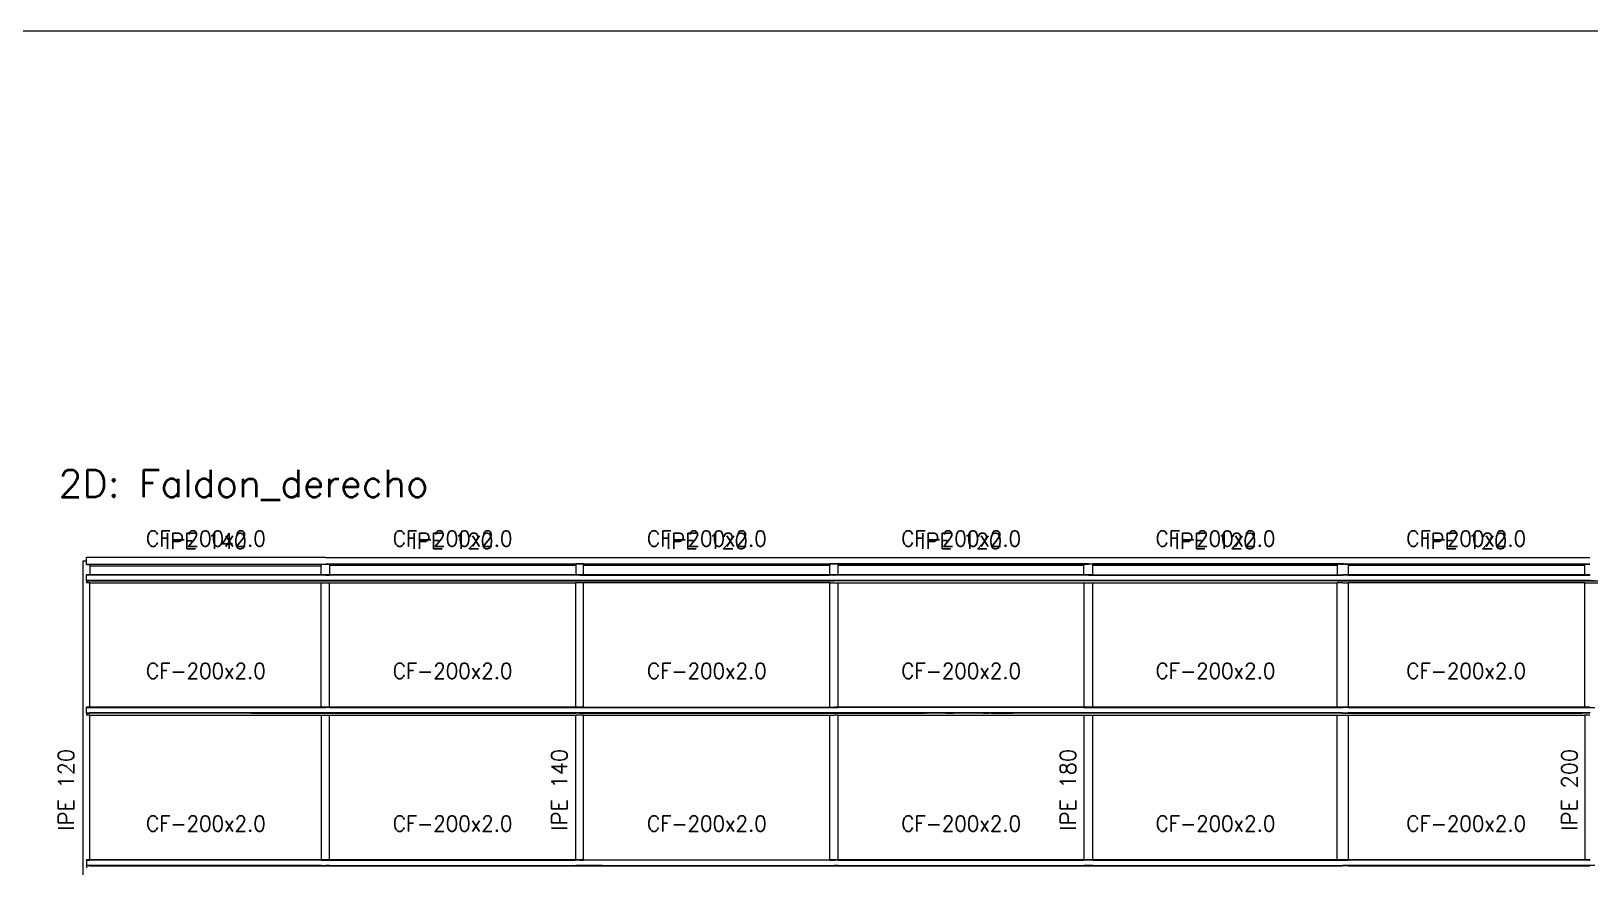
# Model space of a CAD drawing. Header units: millimetres. Extents: x 0 to 149, y -64 to 103.
# Drawn here: x 11.24 to 26.56, y 94.52 to 102.73 of the extents above; entities that cross this region are included whole.
import ezdxf
from ezdxf.enums import TextEntityAlignment as Align

# ---------------------------------------------------------------- set-up
doc = ezdxf.new("R2010")
doc.units = ezdxf.units.MM
for name, color, linetype, lineweight in [('BARRAS_DE_ACERO', 7, 'Continuous', 9), ('RECUAD_LIMITES', 2, 'Continuous', 0), ('REFERENCIA_DE_LAS_BARRAS', 2, 'Continuous', 9), ('TITULOS', 9, 'Continuous', 0)]:
    doc.layers.add(name, color=color, linetype=linetype, lineweight=lineweight)
doc.styles.add('CYPETXT', font='romans__.ttf', dxfattribs={"height": 0.2})

msp = doc.modelspace()

# ---------------------------------------------------------------- linework, layer by layer
at = {"layer": 'BARRAS_DE_ACERO'}
for p, q in [((11.748, 92.554), (11.748, 97.529)), ((11.782, 97.493), (11.78, 97.493)), ((11.812, 97.493), (11.78, 97.493)), ((11.782, 97.493), (11.812, 97.493)), ((14.09, 97.493), (11.812, 97.493)), ((11.812, 97.493), (11.812, 97.492)), ((11.812, 97.492), (11.812, 97.48)), ((11.812, 97.479), (11.812, 97.48)), ((11.812, 97.48), (14.089, 97.48)), ((11.812, 97.479), (14.089, 97.479)), ((11.812, 97.479), (11.812, 97.392)), ((14.089, 97.493), (14.089, 97.492)), ((14.089, 97.493), (14.092, 97.493)), ((14.089, 97.479), (14.089, 97.48)), ((14.09, 97.493), (14.091, 97.493)), ((14.09, 97.493), (14.09, 97.493)), ((14.09, 97.493), (14.09, 97.493)), ((14.092, 97.493), (14.091, 97.493)), ((14.091, 97.493), (14.091, 97.493)), ((14.091, 97.493), (14.091, 97.493)), ((14.092, 97.493), (14.092, 97.493)), ((14.092, 97.493), (14.092, 97.493)), ((14.092, 97.493), (14.092, 97.493)), ((14.092, 97.493), (14.092, 97.493)), ((14.093, 97.493), (14.092, 97.493)), ((14.092, 97.493), (14.092, 97.493)), ((14.092, 97.493), (14.092, 97.493)), ((14.092, 97.493), (14.092, 97.493)), ((14.092, 97.493), (14.092, 97.493)), ((14.092, 97.493), (14.092, 97.493)), ((14.092, 97.493), (14.092, 97.493)), ((14.13, 97.493), (14.093, 97.493)), ((14.093, 97.493), (14.094, 97.493)), ((14.093, 97.493), (14.093, 97.493)), ((14.093, 97.493), (14.093, 97.493)), ((14.093, 97.493), (14.093, 97.493)), ((14.093, 97.493), (14.093, 97.493)), ((14.093, 97.493), (14.093, 97.493)), ((14.093, 97.493), (14.093, 97.493)), ((14.093, 97.493), (14.093, 97.493)), ((14.093, 97.493), (14.093, 97.493)), ((14.093, 97.493), (14.093, 97.493)), ((14.093, 97.493), (14.093, 97.493)), ((14.093, 97.493), (14.093, 97.493)), ((14.093, 97.493), (14.093, 97.493)), ((14.094, 97.493), (14.094, 97.493)), ((14.094, 97.493), (14.094, 97.493)), ((14.127, 97.493), (14.094, 97.493)), ((14.13, 97.493), (14.127, 97.493)), ((14.13, 97.561), (26.56, 97.561)), ((14.13, 97.498), (14.133, 97.498)), ((14.13, 97.498), (14.13, 97.497)), ((14.13, 97.493), (14.13, 97.497)), ((14.13, 97.497), (14.171, 97.497)), ((14.13, 97.493), (14.13, 97.493)), ((14.133, 97.498), (14.347, 97.498)), ((14.171, 97.497), (14.171, 97.497)), ((14.171, 97.485), (14.171, 97.392)), ((14.347, 97.498), (16.593, 97.498)), ((16.632, 97.498), (16.593, 97.498)), ((16.593, 97.497), (16.593, 97.497)), ((16.593, 97.485), (16.593, 97.392)), ((16.666, 97.498), (16.632, 97.498)), ((16.666, 97.498), (19.089, 97.498)), ((16.666, 97.486), (16.666, 97.497)), ((19.089, 97.497), (16.666, 97.497)), ((19.089, 97.486), (16.666, 97.486)), ((16.666, 97.485), (19.089, 97.485)), ((21.633, 97.498), (19.089, 97.498)), ((19.171, 97.497), (19.089, 97.497)), ((19.089, 97.497), (19.089, 97.497)), ((19.171, 97.497), (19.171, 97.497)), ((19.171, 97.485), (21.584, 97.485)), ((19.171, 97.392), (19.171, 97.485)), ((21.584, 97.497), (21.633, 97.497)), ((21.584, 97.392), (21.584, 97.485)), ((21.633, 97.498), (21.675, 97.498)), ((21.633, 97.498), (21.633, 97.498)), ((21.675, 97.497), (21.633, 97.497)), ((24.133, 97.498), (21.675, 97.498)), ((21.675, 97.497), (24.075, 97.497)), ((21.675, 97.486), (21.675, 97.497)), ((21.675, 97.497), (21.675, 97.497)), ((21.675, 97.485), (21.675, 97.486)), ((21.675, 97.486), (24.075, 97.486)), ((24.075, 97.485), (21.675, 97.485)), ((21.675, 97.392), (21.675, 97.485)), ((24.075, 97.497), (24.075, 97.486)), ((24.075, 97.497), (24.088, 97.497)), ((24.075, 97.497), (24.075, 97.497)), ((24.075, 97.486), (24.075, 97.485)), ((24.075, 97.485), (24.075, 97.392)), ((24.101, 97.497), (24.088, 97.497)), ((24.101, 97.497), (24.135, 97.497)), ((24.136, 97.498), (24.133, 97.498)), ((24.14, 97.497), (24.135, 97.497)), ((24.136, 97.498), (24.136, 97.498)), ((24.136, 97.498), (24.136, 97.498)), ((24.136, 97.498), (24.136, 97.498)), ((24.14, 97.497), (24.143, 97.497)), ((24.14, 97.497), (24.14, 97.497)), ((24.141, 97.498), (24.141, 97.498)), ((24.142, 97.498), (24.142, 97.498)), ((24.142, 97.498), (24.142, 97.498)), ((24.142, 97.498), (24.143, 97.498)), ((24.142, 97.498), (24.142, 97.498)), ((24.143, 97.498), (24.143, 97.498)), ((24.143, 97.498), (24.145, 97.498)), ((24.143, 97.498), (24.143, 97.498)), ((24.143, 97.498), (24.143, 97.498)), ((24.143, 97.498), (24.143, 97.498)), ((24.143, 97.498), (24.143, 97.498)), ((24.143, 97.498), (24.143, 97.498)), ((24.143, 97.498), (24.143, 97.498)), ((24.147, 97.497), (24.143, 97.497)), ((24.146, 97.498), (24.145, 97.498)), ((24.146, 97.498), (24.147, 97.498)), ((24.147, 97.498), (24.147, 97.498)), ((24.147, 97.498), (24.147, 97.498)), ((24.149, 97.497), (24.147, 97.497)), ((24.148, 97.498), (24.149, 97.498)), ((24.148, 97.498), (24.148, 97.498)), ((24.148, 97.498), (24.148, 97.498)), ((24.148, 97.498), (24.148, 97.498)), ((24.148, 97.498), (24.148, 97.498)), ((24.148, 97.498), (24.148, 97.498)), ((24.148, 97.498), (24.148, 97.498)), ((24.149, 97.498), (24.149, 97.498)), ((24.149, 97.498), (24.149, 97.498)), ((24.149, 97.498), (24.149, 97.498)), ((24.149, 97.498), (24.149, 97.498)), ((24.149, 97.498), (24.149, 97.498)), ((24.149, 97.498), (24.149, 97.498)), ((24.149, 97.498), (24.149, 97.498)), ((24.149, 97.498), (24.149, 97.498)), ((24.149, 97.498), (24.149, 97.498)), ((24.149, 97.498), (24.149, 97.498)), ((24.149, 97.498), (24.151, 97.498)), ((24.149, 97.498), (24.149, 97.498)), ((24.152, 97.497), (24.149, 97.497)), ((24.151, 97.498), (24.151, 97.498)), ((24.151, 97.498), (24.151, 97.498)), ((24.151, 97.498), (24.151, 97.498)), ((24.151, 97.498), (24.151, 97.498)), ((24.151, 97.498), (24.151, 97.498)), ((24.151, 97.498), (24.151, 97.498)), ((24.151, 97.498), (24.151, 97.498)), ((24.151, 97.498), (24.151, 97.498)), ((24.151, 97.498), (24.151, 97.498)), ((24.151, 97.498), (24.151, 97.498)), ((24.151, 97.498), (24.151, 97.498)), ((24.151, 97.498), (24.151, 97.498)), ((24.151, 97.498), (24.151, 97.498)), ((24.151, 97.498), (24.151, 97.498)), ((24.151, 97.498), (24.151, 97.498)), ((24.152, 97.498), (24.152, 97.498)), ((24.152, 97.498), (24.152, 97.498)), ((24.152, 97.498), (24.153, 97.498)), ((24.152, 97.498), (24.152, 97.498)), ((24.152, 97.498), (24.152, 97.498)), ((24.152, 97.498), (24.152, 97.498)), ((24.152, 97.498), (24.152, 97.498)), ((24.152, 97.497), (24.155, 97.497)), ((24.153, 97.498), (24.153, 97.498)), ((24.153, 97.498), (24.153, 97.498)), ((24.153, 97.498), (24.153, 97.498)), ((24.153, 97.498), (24.153, 97.498)), ((24.154, 97.498), (24.154, 97.498)), ((24.154, 97.498), (24.154, 97.498)), ((24.154, 97.498), (24.154, 97.498)), ((24.154, 97.498), (24.155, 97.498)), ((24.154, 97.498), (24.154, 97.498)), ((24.154, 97.498), (24.154, 97.498)), ((24.154, 97.498), (24.154, 97.498)), ((24.154, 97.498), (24.154, 97.498)), ((24.154, 97.498), (24.154, 97.498)), ((24.154, 97.498), (24.154, 97.498)), ((24.154, 97.498), (24.154, 97.498)), ((24.154, 97.498), (24.154, 97.498)), ((24.154, 97.498), (24.154, 97.498)), ((24.154, 97.498), (24.154, 97.498)), ((24.154, 97.498), (24.154, 97.498)), ((24.154, 97.498), (24.154, 97.498)), ((24.154, 97.498), (24.154, 97.498)), ((24.155, 97.498), (24.156, 97.498)), ((24.155, 97.498), (24.155, 97.498)), ((24.155, 97.498), (24.155, 97.498)), ((24.156, 97.498), (26.56, 97.498)), ((24.185, 97.497), (24.185, 97.486)), ((24.185, 97.486), (24.185, 97.485)), ((26.51, 97.486), (24.185, 97.486)), ((24.185, 97.485), (24.185, 97.392)), ((26.51, 97.497), (26.56, 97.497)), ((26.51, 97.486), (26.51, 97.497)), ((26.51, 97.392), (26.51, 97.485)), ((11.78, 97.392), (11.782, 97.392)), ((11.78, 97.392), (11.78, 97.392)), ((11.78, 97.391), (11.78, 97.392)), ((11.78, 97.392), (11.806, 97.392)), ((11.78, 97.39), (11.78, 97.391)), ((11.78, 97.391), (14.133, 97.391)), ((14.089, 97.39), (11.78, 97.39)), ((11.78, 97.388), (11.78, 97.39)), ((11.78, 97.337), (11.78, 97.388)), ((14.089, 97.388), (11.78, 97.388)), ((11.78, 97.337), (11.782, 97.337)), ((11.78, 97.336), (11.78, 97.337)), ((11.78, 97.334), (11.78, 97.336)), ((11.782, 97.336), (11.78, 97.336)), ((11.782, 97.334), (11.78, 97.334)), ((11.78, 97.333), (11.78, 97.334)), ((11.78, 97.333), (11.78, 97.333)), ((14.133, 97.333), (11.78, 97.333)), ((11.78, 97.333), (11.78, 97.313)), ((11.78, 97.313), (11.782, 97.313)), ((11.812, 97.392), (11.782, 97.392)), ((11.812, 97.337), (11.782, 97.337)), ((11.812, 97.336), (11.782, 97.336)), ((11.782, 97.334), (11.812, 97.334)), ((11.812, 97.313), (11.782, 97.313)), ((11.806, 97.392), (14.127, 97.392)), ((14.133, 97.337), (11.812, 97.337)), ((11.812, 97.336), (14.133, 97.336)), ((11.812, 97.334), (14.133, 97.334)), ((11.812, 97.313), (14.089, 97.313)), ((11.812, 96.092), (11.812, 97.313)), ((14.089, 97.392), (14.171, 97.392)), ((14.127, 97.39), (14.089, 97.39)), ((14.133, 97.388), (14.089, 97.388)), ((14.089, 97.313), (14.133, 97.313)), ((16.632, 97.392), (14.127, 97.392)), ((16.632, 97.39), (14.127, 97.39)), ((16.632, 97.391), (14.133, 97.391)), ((14.133, 97.388), (14.171, 97.388)), ((14.171, 97.337), (14.133, 97.337)), ((14.133, 97.336), (14.171, 97.336)), ((14.133, 97.334), (14.171, 97.334)), ((14.133, 97.333), (14.17, 97.333)), ((14.133, 97.333), (14.17, 97.333)), ((14.133, 97.313), (14.171, 97.313)), ((14.17, 97.333), (14.171, 97.333)), ((14.17, 97.333), (14.171, 97.333)), ((14.171, 97.392), (16.593, 97.392)), ((16.632, 97.388), (14.171, 97.388)), ((14.171, 97.337), (15.1, 97.337)), ((16.593, 97.336), (14.171, 97.336)), ((14.171, 97.334), (16.593, 97.334)), ((16.645, 97.333), (14.171, 97.333)), ((14.171, 97.333), (16.666, 97.333)), ((16.632, 97.337), (15.1, 97.337)), ((16.632, 97.392), (16.593, 97.392)), ((16.593, 97.336), (16.632, 97.336)), ((16.593, 97.334), (16.666, 97.334)), ((16.632, 97.313), (16.593, 97.313)), ((16.593, 96.092), (16.593, 97.313)), ((16.666, 97.392), (16.632, 97.392)), ((16.666, 97.392), (16.632, 97.392)), ((16.666, 97.391), (16.632, 97.391)), ((16.632, 97.39), (16.666, 97.39)), ((16.632, 97.388), (16.666, 97.388)), ((16.632, 97.337), (16.666, 97.337)), ((16.666, 97.336), (16.632, 97.336)), ((16.645, 97.333), (16.666, 97.333)), ((19.091, 97.392), (16.666, 97.392)), ((16.666, 97.391), (19.089, 97.391)), ((19.089, 97.39), (16.666, 97.39)), ((16.666, 97.388), (19.089, 97.388)), ((19.171, 97.336), (16.666, 97.336)), ((16.666, 97.334), (19.089, 97.334)), ((19.101, 97.333), (16.666, 97.333)), ((16.666, 97.333), (19.089, 97.333)), ((19.089, 97.313), (16.666, 97.313)), ((19.133, 97.392), (19.089, 97.392)), ((19.089, 97.391), (19.133, 97.391)), ((19.089, 97.391), (19.089, 97.391)), ((19.133, 97.39), (19.089, 97.39)), ((19.128, 97.388), (19.089, 97.388)), ((19.089, 97.337), (19.133, 97.337)), ((19.089, 97.334), (24.075, 97.334)), ((19.089, 97.333), (19.127, 97.333)), ((19.089, 97.313), (19.133, 97.313)), ((19.133, 97.392), (19.091, 97.392)), ((19.101, 97.333), (19.127, 97.333)), ((19.127, 97.333), (19.128, 97.333)), ((19.127, 97.333), (19.128, 97.333)), ((19.128, 97.388), (19.133, 97.388)), ((21.584, 97.333), (19.128, 97.333)), ((24.075, 97.333), (19.128, 97.333)), ((19.171, 97.392), (19.133, 97.392)), ((19.133, 97.392), (19.171, 97.392)), ((19.133, 97.391), (19.17, 97.391)), ((19.133, 97.39), (19.171, 97.39)), ((21.633, 97.388), (19.133, 97.388)), ((19.133, 97.337), (19.171, 97.337)), ((19.133, 97.313), (19.171, 97.313)), ((21.584, 97.392), (19.171, 97.392)), ((19.171, 97.392), (21.584, 97.392)), ((19.171, 97.391), (21.633, 97.391)), ((21.633, 97.39), (19.171, 97.39)), ((24.075, 97.337), (19.171, 97.337)), ((19.171, 97.336), (24.075, 97.336)), ((19.171, 97.313), (21.584, 97.313)), ((19.171, 96.092), (19.171, 97.313)), ((21.584, 97.392), (21.633, 97.392)), ((21.633, 97.392), (21.584, 97.392)), ((24.076, 97.333), (21.584, 97.333)), ((21.584, 97.313), (21.584, 96.092)), ((21.633, 97.392), (21.675, 97.392)), ((21.675, 97.392), (21.633, 97.392)), ((21.675, 97.391), (21.633, 97.391)), ((21.633, 97.39), (21.675, 97.39)), ((21.633, 97.313), (21.675, 97.313)), ((21.675, 97.392), (24.133, 97.392)), ((21.675, 97.391), (24.133, 97.391)), ((21.675, 97.39), (24.133, 97.39)), ((21.675, 97.313), (24.075, 97.313)), ((21.675, 96.092), (21.675, 97.313)), ((24.075, 97.337), (24.133, 97.337)), ((24.075, 97.336), (24.185, 97.336)), ((26.563, 97.334), (24.075, 97.334)), ((24.075, 97.333), (30.814, 97.333)), ((24.127, 97.313), (24.075, 97.313)), ((24.075, 96.092), (24.075, 97.313)), ((24.134, 97.333), (24.076, 97.333)), ((24.133, 97.313), (24.127, 97.313)), ((24.133, 97.392), (24.185, 97.392)), ((24.185, 97.392), (24.133, 97.392)), ((24.185, 97.391), (24.133, 97.391)), ((24.185, 97.39), (24.133, 97.39)), ((24.185, 97.388), (24.133, 97.388)), ((24.185, 97.337), (24.133, 97.337)), ((24.133, 97.313), (24.185, 97.313)), ((24.185, 97.333), (24.134, 97.333)), ((24.185, 97.392), (26.51, 97.392)), ((26.51, 97.391), (24.185, 97.391)), ((26.51, 97.39), (24.185, 97.39)), ((24.185, 97.388), (26.51, 97.388)), ((24.185, 97.337), (26.563, 97.337)), ((26.563, 97.336), (24.185, 97.336)), ((26.61, 97.333), (24.185, 97.333)), ((26.51, 97.392), (26.527, 97.392)), ((26.51, 97.391), (26.563, 97.391)), ((26.51, 97.39), (26.557, 97.39)), ((26.51, 97.388), (26.557, 97.388)), ((26.51, 96.092), (26.51, 97.313)), ((26.547, 97.392), (26.527, 97.392)), ((26.539, 97.392), (26.542, 97.392)), ((26.542, 97.392), (26.559, 97.392)), ((26.563, 97.392), (26.547, 97.392)), ((26.557, 97.39), (26.563, 97.39)), ((26.563, 97.388), (26.557, 97.388)), ((26.563, 97.392), (26.559, 97.392)), ((11.78, 96.092), (11.782, 96.092)), ((11.78, 96.092), (11.78, 96.092)), ((11.78, 96.092), (11.782, 96.092)), ((11.78, 96.091), (11.78, 96.092)), ((11.78, 96.09), (11.78, 96.091)), ((11.782, 96.091), (11.78, 96.091)), ((11.782, 96.09), (11.78, 96.09)), ((11.78, 96.088), (11.78, 96.09)), ((11.78, 96.037), (11.78, 96.088)), ((11.782, 96.088), (11.78, 96.088)), ((11.812, 96.092), (11.782, 96.092)), ((11.812, 96.092), (11.782, 96.092)), ((11.782, 96.091), (11.812, 96.091)), ((11.782, 96.09), (11.812, 96.09)), ((11.782, 96.088), (11.812, 96.088)), ((11.812, 96.092), (11.812, 96.092)), ((11.812, 96.092), (14.089, 96.092)), ((14.089, 96.091), (11.812, 96.091)), ((14.089, 96.09), (11.812, 96.09)), ((11.812, 96.088), (14.089, 96.088)), ((14.133, 96.092), (14.089, 96.092)), ((14.089, 96.091), (14.127, 96.091)), ((14.089, 96.09), (14.127, 96.09)), ((14.089, 96.088), (14.133, 96.088)), ((14.127, 96.091), (14.133, 96.091)), ((14.133, 96.09), (14.127, 96.09)), ((14.171, 96.092), (14.133, 96.092)), ((14.171, 96.091), (14.133, 96.091)), ((14.133, 96.09), (14.171, 96.09)), ((14.171, 96.088), (14.133, 96.088)), ((14.171, 96.092), (16.593, 96.092)), ((16.622, 96.091), (14.171, 96.091)), ((16.605, 96.09), (14.171, 96.09)), ((14.171, 96.088), (16.632, 96.088)), ((16.593, 96.092), (16.632, 96.092)), ((16.622, 96.091), (19.089, 96.091)), ((16.666, 96.092), (16.632, 96.092)), ((16.632, 96.092), (19.089, 96.092)), ((16.632, 96.09), (19.089, 96.09)), ((16.632, 96.088), (16.666, 96.088)), ((16.666, 96.088), (19.089, 96.088)), ((19.089, 96.092), (19.133, 96.092)), ((19.089, 96.092), (19.133, 96.092)), ((19.089, 96.091), (19.133, 96.091)), ((19.089, 96.09), (19.128, 96.09)), ((19.089, 96.088), (19.133, 96.088)), ((19.128, 96.09), (19.133, 96.09)), ((19.171, 96.092), (19.133, 96.092)), ((19.133, 96.091), (19.171, 96.091)), ((19.171, 96.09), (19.133, 96.09)), ((19.133, 96.088), (19.171, 96.088)), ((19.171, 96.092), (21.584, 96.092)), ((21.633, 96.091), (19.171, 96.091)), ((21.633, 96.09), (19.171, 96.09)), ((21.584, 96.088), (19.171, 96.088)), ((21.634, 96.092), (21.584, 96.092)), ((21.584, 96.092), (24.075, 96.092)), ((21.584, 96.088), (24.075, 96.088)), ((21.675, 96.091), (21.633, 96.091)), ((21.675, 96.09), (21.633, 96.09)), ((21.634, 96.092), (21.675, 96.092)), ((24.075, 96.092), (21.675, 96.092)), ((21.675, 96.091), (24.176, 96.091)), ((21.675, 96.09), (24.075, 96.09)), ((24.075, 96.092), (24.133, 96.092)), ((24.075, 96.092), (24.176, 96.092)), ((24.127, 96.09), (24.075, 96.09)), ((24.075, 96.088), (24.127, 96.088)), ((24.127, 96.09), (24.185, 96.09)), ((24.127, 96.088), (24.127, 96.088)), ((24.133, 96.088), (24.127, 96.088)), ((24.176, 96.092), (24.133, 96.092)), ((24.185, 96.088), (24.133, 96.088)), ((24.176, 96.092), (24.176, 96.092)), ((26.51, 96.092), (24.176, 96.092)), ((24.185, 96.092), (24.176, 96.092)), ((26.51, 96.091), (24.176, 96.091)), ((26.51, 96.092), (24.185, 96.092)), ((26.56, 96.09), (24.185, 96.09)), ((26.557, 96.092), (26.51, 96.092)), ((26.51, 96.092), (26.555, 96.092)), ((26.51, 96.091), (26.56, 96.091)), ((26.56, 96.092), (26.555, 96.092)), ((26.56, 96.092), (26.557, 96.092)), ((11.782, 96.037), (11.78, 96.037)), ((11.78, 96.036), (11.78, 96.037)), ((11.78, 96.034), (11.78, 96.036)), ((11.782, 96.036), (11.78, 96.036)), ((11.78, 96.033), (11.78, 96.034)), ((11.782, 96.034), (11.78, 96.034)), ((11.78, 96.033), (11.78, 96.033)), ((11.782, 96.033), (11.78, 96.033)), ((11.782, 96.037), (11.812, 96.037)), ((11.782, 96.036), (11.812, 96.036)), ((11.782, 96.034), (11.812, 96.034)), ((11.782, 96.033), (11.812, 96.033)), ((11.782, 96.033), (11.812, 96.033)), ((14.171, 96.037), (11.812, 96.037)), ((14.089, 96.036), (11.812, 96.036)), ((11.812, 96.034), (14.124, 96.034)), ((13.395, 96.033), (11.812, 96.033)), ((16.632, 96.033), (11.812, 96.033)), ((11.812, 96.013), (14.089, 96.013)), ((13.395, 96.033), (14.171, 96.033)), ((14.089, 96.013), (14.089, 94.592)), ((14.133, 96.034), (14.124, 96.034)), ((14.171, 96.034), (14.133, 96.034)), ((14.171, 96.037), (15.1, 96.037)), ((16.593, 96.034), (14.171, 96.034)), ((14.171, 96.033), (16.593, 96.033)), ((14.171, 94.592), (14.171, 96.013)), ((16.666, 96.037), (15.1, 96.037)), ((16.632, 96.034), (16.593, 96.034)), ((16.628, 96.033), (16.593, 96.033)), ((16.632, 96.013), (16.593, 96.013)), ((16.593, 94.592), (16.593, 96.013)), ((19.133, 96.034), (16.632, 96.034)), ((16.632, 96.033), (16.666, 96.033)), ((16.65, 96.036), (19.089, 96.036)), ((16.666, 96.037), (17.6, 96.037)), ((19.171, 96.033), (16.666, 96.033)), ((16.666, 96.033), (20.012, 96.033)), ((16.666, 96.013), (19.089, 96.013)), ((17.6, 96.037), (19.171, 96.037)), ((19.089, 96.036), (19.133, 96.036)), ((19.089, 96.013), (19.133, 96.013)), ((21.584, 96.036), (19.133, 96.036)), ((19.171, 96.034), (19.133, 96.034)), ((19.171, 96.037), (21.584, 96.037)), ((19.171, 96.034), (21.584, 96.034)), ((19.899, 96.033), (19.171, 96.033)), ((19.171, 96.013), (21.584, 96.013)), ((20.218, 96.033), (19.899, 96.033)), ((20.012, 96.033), (20.014, 96.033)), ((20.014, 96.033), (20.016, 96.033)), ((20.028, 96.033), (20.031, 96.033)), ((20.033, 96.033), (20.031, 96.033)), ((20.033, 96.033), (20.036, 96.033)), ((20.036, 96.033), (20.038, 96.033)), ((20.043, 96.033), (20.038, 96.033)), ((20.23, 96.033), (20.231, 96.033)), ((20.24, 96.033), (20.243, 96.033)), ((20.243, 96.033), (20.246, 96.033)), ((20.246, 96.033), (20.249, 96.033)), ((20.252, 96.033), (20.249, 96.033)), ((20.261, 96.033), (20.264, 96.033)), ((20.264, 96.033), (20.267, 96.033)), ((20.271, 96.033), (20.267, 96.033)), ((20.273, 96.033), (20.271, 96.033)), ((20.273, 96.033), (20.276, 96.033)), ((20.293, 96.033), (20.292, 96.033)), ((20.293, 96.033), (20.296, 96.033)), ((20.298, 96.033), (20.296, 96.033)), ((20.599, 96.033), (20.621, 96.033)), ((20.751, 96.033), (20.749, 96.033)), ((26.479, 96.033), (20.891, 96.033)), ((21.584, 96.037), (21.627, 96.037)), ((21.584, 96.036), (21.633, 96.036)), ((21.584, 96.013), (21.584, 94.592)), ((21.584, 96.013), (21.633, 96.013)), ((21.633, 96.037), (21.627, 96.037)), ((21.675, 96.037), (21.633, 96.037)), ((21.675, 96.036), (21.633, 96.036)), ((21.633, 96.013), (21.675, 96.013)), ((24.075, 96.037), (21.675, 96.037)), ((21.675, 96.036), (24.075, 96.036)), ((21.675, 96.034), (24.075, 96.034)), ((24.133, 96.033), (21.675, 96.033)), ((24.075, 96.037), (24.127, 96.037)), ((24.127, 96.036), (24.075, 96.036)), ((24.075, 96.034), (24.126, 96.034)), ((24.127, 96.034), (24.126, 96.034)), ((24.127, 96.037), (24.133, 96.037)), ((24.127, 96.036), (24.185, 96.036)), ((24.127, 96.034), (24.185, 96.034)), ((24.133, 96.037), (24.185, 96.037)), ((24.133, 96.033), (26.479, 96.033)), ((24.185, 96.036), (26.56, 96.036)), ((24.185, 96.034), (26.56, 96.034)), ((24.185, 96.013), (24.185, 94.592)), ((26.56, 96.033), (26.479, 96.033)), ((26.479, 96.033), (26.48, 96.033)), ((26.56, 96.033), (26.48, 96.033)), ((26.51, 96.013), (26.51, 94.592)), ((26.557, 96.013), (26.51, 96.013)), ((26.56, 96.013), (26.557, 96.013)), ((11.78, 94.591), (11.78, 94.592)), ((11.78, 94.592), (11.782, 94.592)), ((11.78, 94.591), (11.782, 94.591)), ((11.78, 94.59), (11.78, 94.591)), ((11.78, 94.588), (11.78, 94.59)), ((11.782, 94.59), (11.78, 94.59)), ((11.782, 94.588), (11.78, 94.588)), ((11.812, 94.592), (11.782, 94.592)), ((11.812, 94.591), (11.782, 94.591)), ((11.812, 94.59), (11.782, 94.59)), ((11.782, 94.588), (11.812, 94.588)), ((11.812, 94.592), (14.089, 94.592)), ((14.089, 94.592), (11.812, 94.592)), ((11.812, 94.591), (14.089, 94.591)), ((11.812, 94.59), (14.089, 94.59)), ((14.089, 94.588), (11.812, 94.588)), ((14.133, 94.592), (14.089, 94.592)), ((14.089, 94.592), (14.164, 94.592)), ((14.133, 94.591), (14.089, 94.591)), ((14.089, 94.59), (14.127, 94.59)), ((14.089, 94.588), (14.133, 94.588)), ((14.133, 94.59), (14.127, 94.59)), ((14.133, 94.592), (14.171, 94.592)), ((16.593, 94.59), (14.133, 94.59)), ((14.133, 94.588), (14.171, 94.588)), ((14.164, 94.592), (16.632, 94.592)), ((14.171, 94.592), (16.593, 94.592)), ((14.171, 94.588), (16.593, 94.588)), ((16.632, 94.592), (16.593, 94.592)), ((16.632, 94.59), (16.593, 94.59)), ((16.632, 94.588), (16.593, 94.588)), ((16.666, 94.592), (16.632, 94.592)), ((16.666, 94.59), (16.632, 94.59)), ((16.632, 94.588), (16.666, 94.588)), ((16.666, 94.591), (19.089, 94.591)), ((16.666, 94.59), (19.089, 94.59)), ((19.089, 94.588), (16.666, 94.588)), ((19.089, 94.592), (19.133, 94.592)), ((19.164, 94.592), (19.089, 94.592)), ((19.089, 94.591), (19.133, 94.591)), ((19.089, 94.59), (19.128, 94.59)), ((19.089, 94.588), (19.133, 94.588)), ((19.128, 94.59), (19.133, 94.59)), ((19.171, 94.592), (19.133, 94.592)), ((21.584, 94.591), (19.133, 94.591)), ((19.133, 94.59), (21.584, 94.59)), ((19.171, 94.588), (19.133, 94.588)), ((21.633, 94.592), (19.164, 94.592)), ((21.584, 94.592), (19.171, 94.592)), ((19.171, 94.588), (21.584, 94.588)), ((21.633, 94.592), (21.584, 94.592)), ((21.633, 94.591), (21.584, 94.591)), ((21.633, 94.59), (21.584, 94.59)), ((21.633, 94.592), (21.675, 94.592)), ((21.633, 94.592), (21.675, 94.592)), ((21.633, 94.591), (21.675, 94.591)), ((21.675, 94.59), (21.633, 94.59)), ((21.675, 94.592), (24.075, 94.592)), ((24.075, 94.591), (21.675, 94.591)), ((24.075, 94.59), (21.675, 94.59)), ((21.675, 94.588), (24.075, 94.588)), ((24.133, 94.592), (24.075, 94.592)), ((24.133, 94.592), (24.075, 94.592)), ((24.133, 94.591), (24.075, 94.591)), ((24.133, 94.59), (24.075, 94.59)), ((24.075, 94.588), (24.127, 94.588)), ((24.127, 94.588), (24.133, 94.588)), ((24.133, 94.592), (24.176, 94.592)), ((24.185, 94.592), (24.133, 94.592)), ((24.133, 94.591), (24.16, 94.591)), ((24.133, 94.59), (24.185, 94.59)), ((24.133, 94.588), (24.185, 94.588)), ((24.185, 94.591), (24.16, 94.591)), ((24.185, 94.592), (24.176, 94.592)), ((26.51, 94.592), (24.185, 94.592)), ((24.185, 94.592), (26.51, 94.592)), ((26.554, 94.59), (24.185, 94.59)), ((26.557, 94.588), (24.185, 94.588)), ((26.554, 94.59), (26.557, 94.59)), ((26.557, 94.59), (26.56, 94.59)), ((26.557, 94.588), (26.56, 94.588)), ((11.78, 94.536), (11.78, 94.537)), ((11.78, 94.534), (11.78, 94.536)), ((11.782, 94.536), (11.78, 94.536)), ((11.78, 94.533), (11.78, 94.534)), ((11.782, 94.534), (11.78, 94.534)), ((11.78, 94.533), (11.78, 94.533)), ((11.78, 94.533), (11.78, 94.513)), ((11.782, 94.533), (11.78, 94.533)), ((11.78, 94.533), (11.782, 94.533)), ((11.782, 94.537), (11.812, 94.537)), ((11.812, 94.534), (11.782, 94.534)), ((11.812, 94.533), (11.782, 94.533)), ((11.812, 94.533), (11.782, 94.533)), ((14.089, 94.537), (11.812, 94.537)), ((11.812, 94.533), (14.089, 94.533)), ((14.089, 94.537), (14.133, 94.537)), ((14.089, 94.536), (14.133, 94.536)), ((14.089, 94.533), (14.133, 94.533)), ((14.171, 94.537), (14.133, 94.537)), ((14.133, 94.536), (14.171, 94.536)), ((14.133, 94.534), (14.171, 94.534)), ((14.133, 94.533), (14.171, 94.533)), ((14.171, 94.537), (16.593, 94.537)), ((14.171, 94.536), (16.628, 94.536)), ((14.171, 94.534), (16.628, 94.534)), ((14.171, 94.533), (16.628, 94.533)), ((16.632, 94.533), (14.171, 94.533)), ((16.632, 94.537), (16.593, 94.537)), ((16.628, 94.536), (16.629, 94.536)), ((16.632, 94.534), (16.628, 94.534)), ((16.632, 94.533), (16.628, 94.533)), ((16.666, 94.537), (16.632, 94.537)), ((16.666, 94.534), (16.632, 94.534)), ((16.632, 94.533), (16.666, 94.533)), ((16.632, 94.533), (16.666, 94.533)), ((16.666, 94.537), (19.133, 94.537)), ((16.666, 94.534), (19.133, 94.534)), ((19.171, 94.533), (16.666, 94.533)), ((19.133, 94.533), (16.666, 94.533)), ((16.849, 94.536), (19.133, 94.536)), ((19.171, 94.537), (19.133, 94.537)), ((19.171, 94.536), (19.133, 94.536)), ((19.133, 94.534), (19.171, 94.534)), ((19.133, 94.533), (19.17, 94.533)), ((19.171, 94.533), (19.17, 94.533)), ((19.171, 94.537), (21.584, 94.537)), ((19.171, 94.536), (21.629, 94.536)), ((21.811, 94.534), (19.171, 94.534)), ((19.171, 94.533), (21.633, 94.533)), ((19.171, 94.533), (24.127, 94.533)), ((21.675, 94.537), (21.584, 94.537)), ((21.675, 94.536), (21.629, 94.536)), ((24.127, 94.533), (21.633, 94.533)), ((21.675, 94.537), (24.075, 94.537)), ((21.675, 94.536), (24.075, 94.536)), ((24.127, 94.534), (21.811, 94.534)), ((24.075, 94.537), (24.127, 94.537)), ((24.075, 94.536), (24.133, 94.536)), ((24.127, 94.537), (26.556, 94.537)), ((24.133, 94.533), (24.127, 94.533)), ((24.185, 94.533), (24.127, 94.533)), ((24.185, 94.536), (24.133, 94.536)), ((24.185, 94.533), (24.133, 94.533)), ((26.56, 94.536), (24.185, 94.536)), ((26.51, 94.534), (24.185, 94.534)), ((24.185, 94.533), (25.817, 94.533)), ((24.185, 94.533), (26.51, 94.533)), ((25.817, 94.533), (26.51, 94.533)), ((26.56, 94.534), (26.51, 94.534)), ((26.51, 94.533), (26.557, 94.533)), ((26.557, 94.537), (26.556, 94.537)), ((26.56, 94.534), (26.56, 94.534))]:
    msp.add_line(p, q, dxfattribs=at)
for points in [[(11.748, 97.529), (11.78, 97.529), (11.78, 97.566)], [(11.78, 97.566), (14.13, 97.566), (14.13, 97.561)], [(11.78, 97.493), (11.78, 97.493), (11.78, 97.529)], [(14.089, 97.48), (14.089, 97.492), (11.812, 97.492)], [(11.812, 97.392), (14.089, 97.392), (14.089, 97.479)], [(14.09, 97.493), (14.09, 97.493), (14.09, 97.493)], [(14.09, 97.493), (14.09, 97.493), (14.09, 97.493), (14.09, 97.493)], [(14.092, 97.493), (14.092, 97.493), (14.092, 97.493)], [(14.092, 97.493), (14.092, 97.493), (14.092, 97.493), (14.092, 97.493), (14.093, 97.493)], [(14.093, 97.493), (14.093, 97.493), (14.093, 97.493), (14.093, 97.493), (14.093, 97.493)], [(16.593, 97.497), (14.171, 97.497), (14.171, 97.486)], [(14.171, 97.485), (14.171, 97.486), (16.593, 97.486), (16.593, 97.497)], [(14.171, 97.485), (16.593, 97.485), (16.593, 97.486)], [(16.666, 97.497), (16.666, 97.497), (16.593, 97.497)], [(16.666, 97.392), (16.666, 97.485), (16.666, 97.486)], [(16.666, 97.392), (19.089, 97.392), (19.089, 97.485)], [(19.089, 97.497), (19.089, 97.486), (19.089, 97.485)], [(19.171, 97.486), (19.171, 97.497), (21.584, 97.497), (21.584, 97.497)], [(19.171, 97.485), (19.171, 97.486), (21.584, 97.486)], [(21.584, 97.497), (21.584, 97.486), (21.584, 97.485)], [(24.141, 97.498), (24.139, 97.498), (24.136, 97.498)], [(24.141, 97.498), (24.142, 97.498), (24.142, 97.498), (24.142, 97.498), (24.142, 97.498), (24.142, 97.498)], [(24.142, 97.498), (24.142, 97.498), (24.142, 97.498)], [(24.147, 97.498), (24.147, 97.498), (24.147, 97.498)], [(24.148, 97.498), (24.147, 97.498), (24.147, 97.498)], [(24.148, 97.498), (24.148, 97.498), (24.148, 97.498)], [(24.148, 97.498), (24.148, 97.498), (24.148, 97.498)], [(24.149, 97.498), (24.149, 97.498), (24.149, 97.498), (24.149, 97.498)], [(24.151, 97.498), (24.151, 97.498), (24.151, 97.498), (24.151, 97.498), (24.151, 97.498), (24.151, 97.498)], [(24.152, 97.498), (24.152, 97.498), (24.151, 97.498), (24.151, 97.498), (24.151, 97.498)], [(24.151, 97.498), (24.151, 97.498), (24.151, 97.498)], [(24.152, 97.498), (24.152, 97.498), (24.152, 97.498)], [(24.154, 97.498), (24.153, 97.498), (24.153, 97.498)], [(24.154, 97.498), (24.154, 97.498), (24.154, 97.498), (24.154, 97.498)], [(24.154, 97.498), (24.154, 97.498), (24.154, 97.498)], [(24.154, 97.498), (24.154, 97.498), (24.154, 97.498)], [(24.154, 97.498), (24.154, 97.498), (24.154, 97.498)], [(24.155, 97.497), (24.185, 97.497), (24.185, 97.497)], [(24.185, 97.497), (26.51, 97.497), (26.51, 97.497)], [(24.185, 97.485), (26.51, 97.485), (26.51, 97.486)], [(11.78, 97.333), (11.782, 97.333), (13.395, 97.333), (14.133, 97.333)], [(11.812, 96.092), (14.089, 96.092), (14.089, 97.313)], [(14.171, 96.092), (14.171, 97.313), (16.593, 97.313)], [(16.666, 96.092), (16.666, 97.313), (16.632, 97.313)], [(19.089, 97.337), (17.6, 97.337), (16.666, 97.337)], [(16.666, 96.092), (19.089, 96.092), (19.089, 97.313)], [(19.17, 97.391), (19.17, 97.391), (19.171, 97.391)], [(21.584, 97.313), (21.627, 97.313), (21.633, 97.313)], [(21.633, 97.388), (21.675, 97.388), (24.133, 97.388)], [(21.675, 97.392), (24.075, 97.392), (24.133, 97.392)], [(24.185, 97.392), (26.516, 97.392), (26.533, 97.392), (26.539, 97.392)], [(26.51, 97.313), (24.185, 97.313), (24.185, 96.092)], [(26.51, 97.313), (26.563, 97.313), (26.61, 97.313), (30.742, 97.313)], [(14.089, 96.092), (14.133, 96.092), (14.171, 96.092)], [(14.171, 96.092), (16.593, 96.092), (16.632, 96.092)], [(16.632, 96.09), (16.628, 96.09), (16.605, 96.09)], [(19.133, 96.092), (19.171, 96.092), (21.584, 96.092)], [(24.185, 96.088), (26.56, 96.088), (26.56, 96.088), (26.61, 96.088)], [(11.782, 96.033), (11.78, 96.033), (11.78, 96.013)], [(11.812, 94.592), (11.812, 96.013), (11.782, 96.013), (11.78, 96.013)], [(14.089, 96.036), (14.133, 96.036), (16.65, 96.036)], [(14.089, 96.013), (14.133, 96.013), (14.171, 96.013), (16.593, 96.013)], [(16.628, 96.033), (16.632, 96.033), (16.666, 96.033)], [(16.666, 94.592), (16.666, 96.013), (16.632, 96.013)], [(16.666, 94.592), (19.089, 94.592), (19.089, 96.013)], [(19.171, 94.592), (19.171, 96.013), (19.133, 96.013)], [(20.028, 96.033), (20.026, 96.033), (20.023, 96.033), (20.021, 96.033), (20.018, 96.033), (20.016, 96.033)], [(20.23, 96.033), (20.212, 96.033), (20.21, 96.033), (20.207, 96.033), (20.043, 96.033)], [(21.675, 96.033), (21.072, 96.033), (20.218, 96.033)], [(20.24, 96.033), (20.237, 96.033), (20.234, 96.033), (20.231, 96.033)], [(20.252, 96.033), (20.258, 96.033), (20.258, 96.033), (20.261, 96.033)], [(20.276, 96.033), (20.279, 96.033), (20.286, 96.033), (20.287, 96.033), (20.289, 96.033), (20.292, 96.033)], [(20.298, 96.033), (20.302, 96.033), (20.302, 96.033), (20.308, 96.033)], [(20.599, 96.033), (20.597, 96.033), (20.575, 96.033), (20.573, 96.033), (20.344, 96.033), (20.318, 96.033), (20.315, 96.033), (20.311, 96.033), (20.309, 96.033), (20.308, 96.033)], [(20.621, 96.033), (20.623, 96.033), (20.646, 96.033), (20.648, 96.033)], [(20.673, 96.033), (20.671, 96.033), (20.648, 96.033)], [(20.673, 96.033), (20.697, 96.033), (20.699, 96.033), (20.723, 96.033), (20.725, 96.033), (20.749, 96.033)], [(20.751, 96.033), (20.776, 96.033), (20.778, 96.033), (20.834, 96.033), (20.852, 96.033), (20.862, 96.033), (20.891, 96.033)], [(21.675, 96.034), (21.633, 96.034), (21.627, 96.034), (21.584, 96.034)], [(21.675, 94.592), (21.675, 96.013), (24.075, 96.013), (24.133, 96.013), (24.185, 96.013), (26.51, 96.013)], [(21.675, 94.592), (24.075, 94.592), (24.075, 96.013)], [(26.56, 96.038), (26.56, 96.037), (24.185, 96.037)], [(11.78, 94.592), (11.78, 94.592), (11.782, 94.592), (11.812, 94.592)], [(11.78, 94.588), (11.78, 94.537), (11.782, 94.537)], [(16.666, 94.591), (16.632, 94.591), (16.593, 94.591), (14.133, 94.591)], [(16.632, 94.592), (16.666, 94.592), (19.089, 94.592)], [(21.675, 94.588), (21.633, 94.588), (21.584, 94.588)], [(24.185, 94.591), (26.56, 94.591), (26.56, 94.592), (26.563, 94.592)], [(26.51, 94.592), (26.56, 94.592), (26.56, 94.592), (26.56, 94.592), (26.51, 94.592)], [(14.089, 94.536), (11.812, 94.536), (11.782, 94.536)], [(11.812, 94.534), (14.089, 94.534), (14.133, 94.534)], [(11.812, 94.533), (14.089, 94.533), (14.133, 94.533), (14.171, 94.533)], [(16.849, 94.536), (16.666, 94.536), (16.632, 94.536), (16.629, 94.536)], [(24.185, 94.534), (24.133, 94.534), (24.127, 94.534)], [(26.51, 94.533), (26.56, 94.533), (26.56, 94.533)], [(26.557, 94.537), (26.56, 94.537), (26.56, 94.538), (26.563, 94.538), (26.61, 94.538)], [(26.56, 94.533), (26.56, 94.533), (26.557, 94.533)], [(26.56, 94.534), (26.56, 94.536), (26.56, 94.536)]]:
    msp.add_lwpolyline(points, dxfattribs=at)
at = {"layer": 'RECUAD_LIMITES'}
msp.add_lwpolyline([(0, 60.732), (59.4, 60.732), (59.4, 102.732), (0, 102.732), (0, 60.732)], close=True, dxfattribs=at)

# ---------------------------------------------------------------- texts
at = {"layer": 'REFERENCIA_DE_LAS_BARRAS', "style": 'CYPETXT'}
for s, width, p, p2 in [('CF-200x2.0', 0.812714, (12.367, 97.671), (13.543, 97.671)), ('IPE 140', 0.844169, (12.552, 97.646), (13.358, 97.646)), ('CF-200x2.0', 0.812714, (14.792, 97.671), (15.968, 97.671)), ('IPE 120', 0.844169, (14.977, 97.647), (15.783, 97.647)), ('CF-200x2.0', 0.812714, (17.292, 97.671), (18.468, 97.671)), ('IPE 120', 0.844169, (17.477, 97.647), (18.283, 97.647)), ('CF-200x2.0', 0.812714, (19.792, 97.671), (20.968, 97.671)), ('IPE 120', 0.844169, (19.977, 97.647), (20.783, 97.647)), ('CF-200x2.0', 0.812714, (22.292, 97.671), (23.468, 97.671)), ('IPE 120', 0.844169, (22.477, 97.647), (23.283, 97.647)), ('CF-200x2.0', 0.812714, (24.757, 97.671), (25.933, 97.671)), ('IPE 120', 0.844169, (24.942, 97.647), (25.748, 97.647)), ('CF-200x2.0', 0.812714, (12.367, 96.371), (13.543, 96.371)), ('CF-200x2.0', 0.812714, (14.792, 96.371), (15.968, 96.371)), ('CF-200x2.0', 0.812714, (17.292, 96.371), (18.468, 96.371)), ('CF-200x2.0', 0.812714, (19.792, 96.371), (20.968, 96.371)), ('CF-200x2.0', 0.812714, (22.292, 96.371), (23.468, 96.371)), ('CF-200x2.0', 0.812714, (24.757, 96.371), (25.933, 96.371)), ('CF-200x2.0', 0.812714, (12.367, 94.871), (13.543, 94.871)), ('CF-200x2.0', 0.812714, (14.792, 94.871), (15.968, 94.871)), ('CF-200x2.0', 0.812714, (17.292, 94.871), (18.468, 94.871)), ('CF-200x2.0', 0.812714, (19.792, 94.871), (20.968, 94.871)), ('CF-200x2.0', 0.812714, (22.292, 94.871), (23.468, 94.871)), ('CF-200x2.0', 0.812714, (24.757, 94.871), (25.933, 94.871))]:
    msp.add_text(s, height=0.1533, dxfattribs=dict(at, width=width)).set_placement(p, p2, align=Align.FIT)
at = {"layer": 'REFERENCIA_DE_LAS_BARRAS', "style": 'CYPETXT', "width": 0.844169}
for s, p, p2 in [('IPE 120', (11.656, 94.877), (11.656, 95.682)), ('IPE 140', (16.506, 94.877), (16.506, 95.682)), ('IPE 180', (21.506, 94.877), (21.506, 95.682)), ('IPE 200', (26.436, 94.877), (26.436, 95.682))]:
    msp.add_text(s, height=0.1533, rotation=90, dxfattribs=at).set_placement(p, p2, align=Align.FIT)
at = {"layer": 'TITULOS', "style": 'CYPETXT', "width": 0.875281}
msp.add_text('2D: Faldon_derecho', height=0.26667, dxfattribs=at).set_placement((11.505, 98.155), (15.145, 98.155), align=Align.FIT)

doc.saveas('drawing.dxf')
